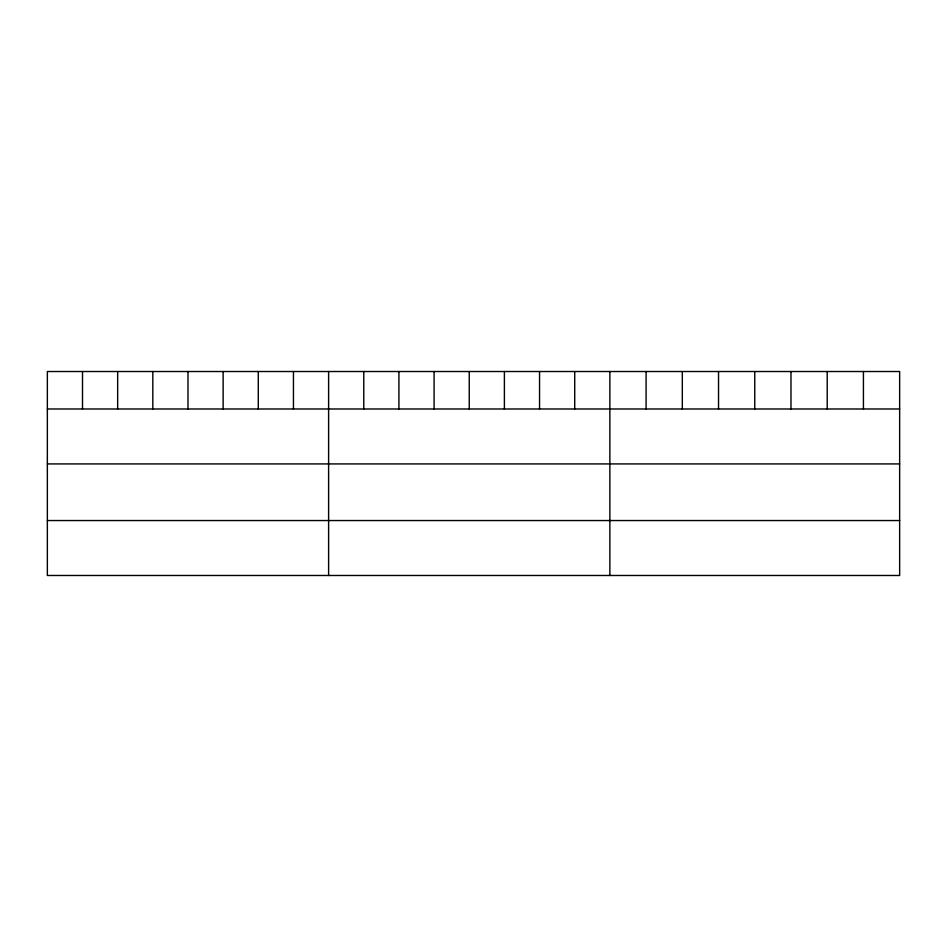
<?xml version="1.0" encoding="UTF-8"?>
<svg xmlns="http://www.w3.org/2000/svg" width="947" height="947" viewBox="0 0 947 947"><rect width="100%" height="100%" fill="white"/><g stroke="black" fill="none" stroke-linecap="round" stroke-linejoin="round"><path stroke-width="1.42" d="M899.65 408.986L899.65 575.48L47.35 575.48L47.35 371.52L899.65 371.52L899.65 408.986L47.35 408.986M47.35 463.923L899.65 463.923M47.35 520.542L899.65 520.542M863.427 371.52L863.427 408.986M827.205 371.52L827.205 408.986M790.982 371.52L790.982 408.986M754.759 371.52L754.759 408.986M718.536 371.52L718.536 408.986M682.313 371.52L682.313 408.986M646.091 371.52L646.091 408.986M609.868 371.52L609.868 575.48M574.711 371.52L574.711 408.986M539.553 371.52L539.553 408.986M504.396 371.52L504.396 408.986M469.238 371.52L469.238 408.986M434.081 371.52L434.081 408.986M398.924 371.52L398.924 408.986M363.766 371.52L363.766 408.986M328.609 371.52L328.609 575.48M293.452 371.52L293.452 408.986M258.294 371.52L258.294 408.986M223.137 371.52L223.137 408.986M187.98 371.52L187.98 408.986M152.822 371.52L152.822 408.986M117.665 371.52L117.665 408.986M82.507 371.52L82.507 408.986"/></g></svg>
